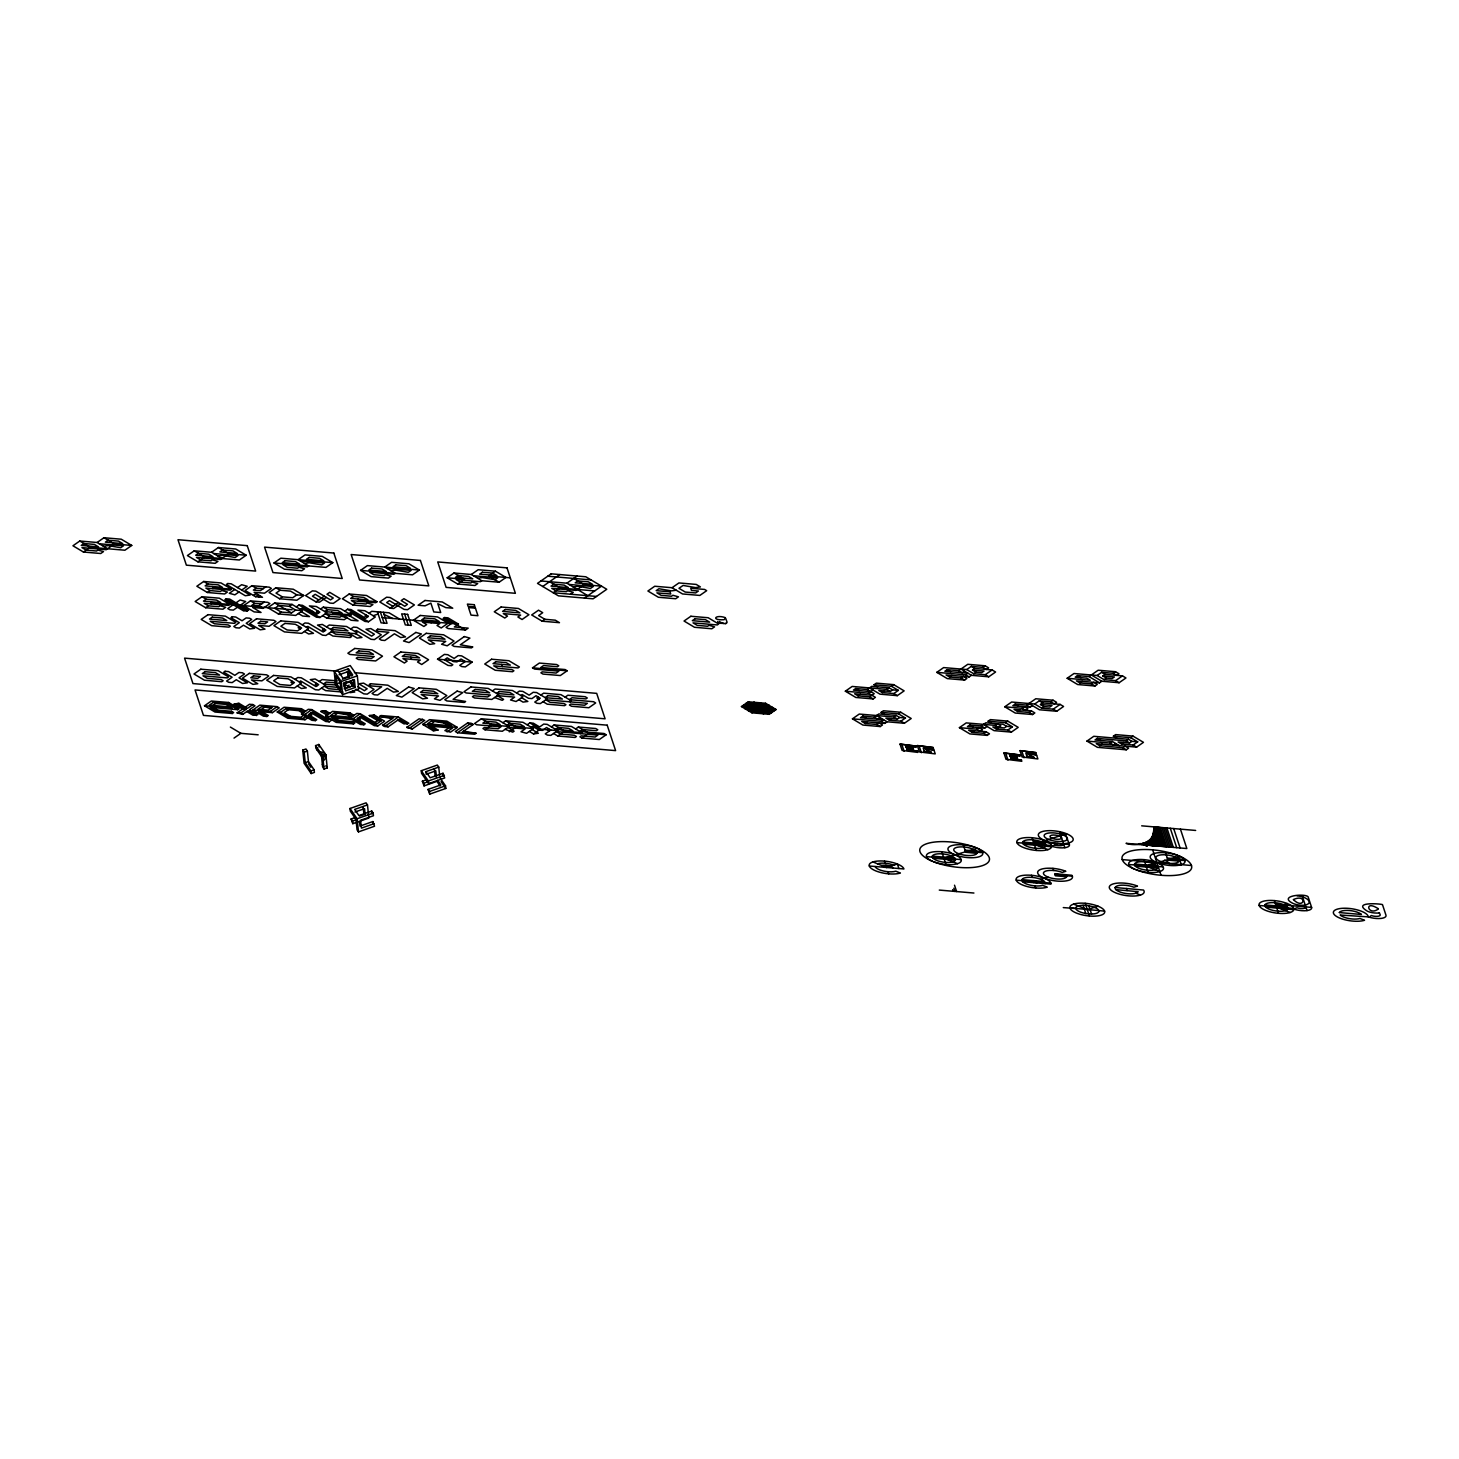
<?xml version="1.0" encoding="UTF-8"?>
<svg xmlns="http://www.w3.org/2000/svg" width="1459" height="1459" viewBox="0 0 1459 1459"><rect width="100%" height="100%" fill="white"/><g stroke="black" fill="none" stroke-linecap="round" stroke-linejoin="round"><path stroke-width="1.5" d="M1293.878 909.34L1293.768 908.428A17.599 6.073 8.3 0 0 1291.634 905.893L1291.197 905.565A17.599 6.073 8.3 0 0 1289.099 904.343L1287.203 903.504A17.599 6.073 8.3 0 0 1260.886 902.191A17.599 6.073 8.3 0 0 1271.756 912.258A17.599 6.073 8.3 0 0 1293.841 909.65L1265.61 907.06A11.745 4.049 8.3 0 1 1264.898 904.963L1264.989 904.781A11.745 4.049 8.3 0 1 1283.61 904.653L1284.887 905.218A11.745 4.049 8.3 0 1 1287.075 906.659L1287.294 906.878A11.745 4.049 8.3 0 1 1287.987 908.939L1287.896 909.121A11.745 4.049 8.3 0 1 1277.847 911.182A11.745 4.049 8.3 0 1 1265.81 907.243L1265.591 907.024M1180.44 829.15L1186.842 848.536L1126.056 843.338C1137.71 847.114 1156.586 842.955 1153.795 826.87L1159.832 846.22M1051.629 846.767L1051.556 845.563A17.599 6.073 8.3 0 0 1049.44 843.01L1049.003 842.7A17.599 6.073 8.3 0 0 1046.905 841.478L1045.009 840.639A17.599 6.073 8.3 0 0 1018.674 839.308A17.599 6.073 8.3 0 0 1029.562 849.393A17.599 6.073 8.3 0 0 1051.629 846.767L1023.416 844.177A11.745 4.049 8.3 0 1 1022.704 842.098L1022.795 841.898A11.745 4.049 8.3 0 1 1041.416 841.788L1042.674 842.354A11.745 4.049 8.3 0 1 1044.881 843.794L1045.1 844.013A11.745 4.049 8.3 0 1 1045.775 846.074L1045.702 846.256A11.745 4.049 8.3 0 1 1035.635 848.317A11.745 4.049 8.3 0 1 1023.598 844.36L1023.379 844.159M932.337 856.105L932.41 855.941A11.745 4.049 8.3 0 1 942.459 853.88A11.745 4.049 8.3 0 1 954.496 857.837L954.715 858.056A11.745 4.049 8.3 0 1 955.408 860.099L955.317 860.299A11.745 4.049 8.3 0 1 945.268 862.36A11.745 4.049 8.3 0 1 933.213 858.403L933.012 858.184A11.745 4.049 8.3 0 1 932.319 856.141L954.697 858.02M976.837 853.387L976.91 853.241A11.745 4.049 8.3 0 0 976.235 851.144L976.016 850.925A11.745 4.049 8.3 0 0 957.523 847.205A11.745 4.049 8.3 0 0 959.803 854.099A11.745 4.049 8.3 0 0 976.837 853.387L965.73 852.275L963.287 844.852M1022.723 881.747L1050.954 884.154A17.599 6.073 8.3 0 0 1028.65 875.126A17.599 6.073 8.3 0 0 1019.093 883.224A17.599 6.073 8.3 0 0 1047.27 887.181L1042.693 885.339A11.745 4.049 8.3 0 1 1022.905 881.929L1022.686 881.71A11.745 4.049 8.3 0 1 1022.011 879.649L1022.084 879.467A11.745 4.049 8.3 0 1 1032.151 877.388A11.745 4.049 8.3 0 1 1044.188 881.345L1044.407 881.564A11.745 4.049 8.3 0 1 1045.082 883.625M1066.584 876.75L1066.511 876.914A11.745 4.049 8.3 0 1 1051.209 878.099A11.745 4.049 8.3 0 1 1044.863 871.461A11.745 4.049 8.3 0 1 1062.243 872.427L1065.818 871.278A17.599 6.073 8.3 0 0 1038.699 870.512A17.599 6.073 8.3 0 0 1054.31 880.762A17.599 6.073 8.3 0 0 1071.891 875.272L1054.711 873.667L1055.404 875.801L1066.584 876.75A11.745 4.049 8.3 0 0 1065.927 874.671L1065.927 874.671M1115.187 887.51L1115.26 887.346A11.745 4.049 8.3 0 1 1133.898 887.218L1137.473 886.069A17.599 6.073 8.3 0 0 1110.354 885.303A17.599 6.073 8.3 0 0 1125.965 895.552A17.599 6.073 8.3 0 0 1143.546 890.045L1115.187 887.51A11.745 4.049 8.3 0 0 1115.861 889.589L1116.08 889.808A11.745 4.049 8.3 0 0 1128.117 893.765A11.745 4.049 8.3 0 0 1138.166 891.704L1115.898 889.625M1134.573 863.983L1134.646 863.837A11.745 4.049 8.3 0 1 1144.695 861.758L1144.713 861.777A11.745 4.049 8.3 0 1 1156.732 865.716L1156.951 865.935A11.745 4.049 8.3 0 1 1157.625 867.996L1135.266 866.117A11.745 4.049 8.3 0 1 1134.555 864.02L1156.914 865.898M1179.146 861.12L1179.073 861.284A11.745 4.049 8.3 0 1 1177.997 862.287L1177.723 862.415A11.745 4.049 8.3 0 1 1159.176 860.846L1158.793 860.646A11.745 4.049 8.3 0 1 1161.4 854.846A11.745 4.049 8.3 0 1 1178.252 858.822L1178.471 859.023A11.745 4.049 8.3 0 1 1179.146 861.084L1167.966 860.172L1165.522 852.749M719.469 621.552C721.275 622.975 726.308 625.09 727.056 622.154L725.615 618.16L724.083 619.71C710.752 620.622 715.019 614.111 725.178 617.595M325.886 754.759L322.95 758.516L315.855 748.23L315.582 745.604L318.792 744.473L325.886 754.759L327.254 767.89L324.044 769.021L322.621 766.96L321.254 753.829L325.886 754.759L322.676 755.89L315.582 745.604M323.223 761.142L326.159 757.385M79.789 541.015L72.95 545.775L83.437 552.031L100.744 553.508L103.48 551.611L97.917 550.061L96.549 551.01L86.172 550.116L81.978 547.617L106.215 549.696L114.422 543.97L131.748 545.447L124.909 550.225L90.276 547.253L79.789 541.015L97.115 542.493L107.583 548.748M83.437 552.031L90.276 547.253M97.115 542.493L103.954 537.733L121.261 539.21L131.748 545.447M194.248 550.791L187.409 555.569L197.895 561.824L215.202 563.302L217.938 561.387L212.394 559.837L211.026 560.803L200.631 559.909L196.436 557.411L220.674 559.49L228.881 553.763L246.206 555.241L239.367 560.001L204.734 557.046L194.248 550.791L211.573 552.286L222.042 558.523M197.895 561.824L204.734 557.046M211.573 552.286L218.412 547.508L235.72 548.985L246.206 555.241M203.695 581.466L196.856 586.244L207.342 592.482L224.65 593.977L227.385 592.062L221.823 590.512L220.455 591.46L210.078 590.585L205.883 588.086L230.121 590.147L231.489 589.199L221.02 582.943L203.695 581.466L207.889 583.965L218.285 584.858L222.461 587.357L205.154 585.88L207.889 583.965M207.342 592.482L210.078 590.585M212.813 588.67L214.181 587.722L231.489 589.199M201.999 596.713L195.159 601.491L205.646 607.728L222.953 609.205L225.689 607.309L220.127 605.759L218.759 606.707L208.382 605.832L204.187 603.333L228.425 605.394L229.792 604.445L219.324 598.19L201.999 596.713L206.193 599.211L216.589 600.105L220.765 602.603L203.458 601.126L206.193 599.211M205.646 607.728L208.382 605.832M211.117 603.917L212.485 602.968L233.258 604.737L227.786 608.549L229.884 609.807L233.349 610.099L237.452 607.236M234.79 589.472L229.318 593.302L234.863 594.834L238.966 591.989M237.525 587.576L241.629 584.712L247.173 586.263L241.702 590.074M274 562.973L280.839 558.195L332.798 562.645L325.959 567.405L274 562.973L284.487 569.211L301.794 570.706L304.53 568.791L298.967 567.241L297.6 568.208L287.222 567.314L283.028 564.815L307.265 566.876L308.633 565.928L298.165 559.691L305.004 554.912L322.311 556.39L332.798 562.645M226.236 598.792L224.868 599.74L243.744 610.993L248.559 610.336L229.701 599.084L226.236 598.792L247.191 611.285M251.933 585.679L245.094 590.457L255.58 596.695L262.492 597.296L254.121 592.299L264.517 593.193L271.356 588.415L269.258 587.175L251.933 585.679L256.127 588.178L263.058 588.779M256.127 588.178L253.392 590.093L260.322 590.676L265.793 586.865M235.993 602.841L240.097 599.977L245.659 601.527L240.188 605.339M253.483 595.454L256.219 593.539M255.58 596.695L258.316 594.798M250.492 600.871L243.653 605.631L254.121 611.886L261.052 612.47L252.662 607.473L263.058 608.367L269.897 603.588L267.799 602.348L250.492 600.871L254.687 603.369L261.599 603.953M259.045 597.005L260.413 596.038M275.933 587.74L269.094 592.5L279.581 598.755L296.888 600.233L303.727 595.473L293.259 589.217L275.933 587.74L280.128 590.238L290.523 591.132L296.815 594.871L303.727 595.473M254.687 603.369L251.951 605.266L258.863 605.868L263.058 608.367M280.128 590.238L276.025 593.102L282.317 596.84L292.712 597.734L296.815 594.871M258.863 605.868L264.334 602.038M279.581 598.755L282.317 596.84M274.73 602.932L267.891 607.71L278.377 613.947L295.685 615.424L302.524 610.664L292.055 604.409L274.73 602.932L291.49 612.926L295.593 610.063L302.524 610.664M278.377 613.947L281.113 612.051L291.49 612.926M281.113 612.051L274.821 608.294L278.924 605.43L289.32 606.324L292.055 604.409M296.232 606.908L298.967 605.011L302.432 605.303L317.114 614.057L319.849 612.142L309.363 605.904L316.293 606.488L326.761 612.744L319.922 617.504L316.475 617.212L301.794 608.458L300.426 609.406M360.592 570.378L367.431 565.6L419.371 570.05L412.532 574.81L360.592 570.378L371.06 576.615L388.386 578.111L391.121 576.196L385.559 574.645L384.191 575.594L373.796 574.718L369.601 572.22L393.857 574.281L395.225 573.332L384.738 567.077L391.577 562.317L408.903 563.794L419.371 570.05M318.755 599.959L312.463 596.22L315.199 594.305L329.88 603.059L333.345 603.351L340.184 598.591L329.698 592.336L326.962 594.232L333.254 597.989L330.518 599.904L315.837 591.15L312.39 590.859L305.551 595.619L316.019 601.874L324.226 596.147M326.324 597.406L319.485 602.166L316.019 601.874M317.843 610.956L316.439 611.941L318.427 613.127M320.579 609.041L323.278 607.181L340.585 608.658L351.072 614.914L349.704 615.862L325.448 613.783L329.643 616.282L340.038 617.175L341.406 616.227L346.968 617.759L344.233 619.674L326.907 618.197L322.621 615.625M299.533 626.768L298.165 627.717L300.262 628.975M302.268 624.853L305.004 622.957L308.469 623.248L323.15 632.002L325.886 630.087L317.497 625.09L322.33 624.434L332.798 630.671L325.959 635.449L322.494 635.157L307.831 626.403L306.463 627.352M349.212 593.995L342.373 598.774L352.859 605.011L370.167 606.506L372.902 604.591L367.34 603.041L365.972 604.008L355.595 603.114L351.4 600.616L375.638 602.695L377.006 601.728L366.537 595.491L349.212 593.995L353.406 596.494L363.802 597.388L367.978 599.886L350.671 598.409L353.406 596.494M327.473 609.68L324.737 611.576L342.044 613.072L337.85 610.555L327.473 609.68L323.278 607.181M326.907 618.197L329.643 616.282M332.378 614.385L333.746 613.418L351.072 614.914M232.291 713.506L214.984 712.028L204.497 705.773L211.336 701.013L228.662 702.49L239.13 708.746L237.762 709.694L210.06 707.323L216.351 711.08L230.194 712.266L232.291 713.506L233.659 712.557L231.562 711.299L217.719 710.132L213.525 707.615M237.762 709.694L227.294 703.439L213.433 702.271L209.33 705.116L230.103 706.904M352.859 605.011L355.595 603.114M358.33 601.199L359.698 600.251L377.006 601.728M344.78 611.157L347.516 609.242L350.981 609.552L365.644 618.288L368.379 616.391L357.911 610.136L364.841 610.737L375.31 616.975L368.47 621.753L365.005 621.443L350.342 612.707L348.975 613.655M212.795 705.427L215.531 703.512L225.926 704.405L232.2 708.144L204.497 705.773M323.789 628.829L322.421 629.796L324.518 631.036M326.524 626.932L329.26 625.017L346.567 626.495L357.054 632.75L355.686 633.698L331.43 631.638L335.625 634.136L349.485 635.322L351.583 636.562L350.215 637.528L332.889 636.033L328.694 633.534M216.351 711.08L217.719 710.132M227.294 703.439L228.662 702.49M242.595 709.038L237.124 712.849L240.589 713.141L246.06 709.329L242.595 709.038L234.206 704.04L239.039 703.384L247.428 708.381L252.899 704.569L254.997 705.809L249.525 709.639L257.896 714.636L253.064 715.293L246.79 711.536M234.206 704.04L239.039 703.384M366.282 615.133L364.914 616.081L368.379 616.391M369.018 613.236L371.753 611.321L389.079 612.798L399.547 619.054M230.194 712.266L231.562 711.299M350.762 628.993L353.497 627.096L356.963 627.388L371.626 636.142L374.361 634.227L365.99 629.23L370.823 628.574L381.291 634.829L374.452 639.589L370.987 639.297L356.324 630.543L354.956 631.51M373.212 615.734L378.155 614.002M245.331 707.123L249.434 704.278L252.899 704.569M392.982 606.306L386.69 602.567L389.425 600.652L404.088 609.406L407.553 609.698L414.392 604.92L403.924 598.682L401.189 600.579L407.462 604.336L404.727 606.251L390.064 597.497L386.599 597.205L379.759 601.965L390.246 608.221L398.453 602.494M400.55 603.752L393.711 608.512L390.246 608.221M237.124 712.849L242.686 714.399L248.158 710.588L256.529 715.585M292.329 681.317L290.961 682.265L293.058 683.523M295.065 679.402L297.8 677.505L301.265 677.797L315.946 686.551L318.682 684.636L310.293 679.639L315.126 678.982L325.612 685.238L318.773 689.998L315.308 689.706L300.627 680.952L299.259 681.9M266.924 716.478L263.459 716.168L252.991 709.931L259.83 705.153L277.137 706.648L279.234 707.889L272.395 712.649L258.535 711.481L266.924 716.478L268.292 715.512L262 711.773M261.927 706.411L257.824 709.275L268.201 710.15L272.304 707.305L261.927 706.411L270.936 708.253M481.798 580.737L480.43 581.685L456.193 579.624L460.387 582.123L470.783 582.998L472.151 582.05L477.695 583.6L474.959 585.497L457.652 584.019L447.165 577.782L454.004 573.004L471.33 574.481L481.798 580.737L499.124 582.214L505.963 577.454L495.476 571.198L478.169 569.721L471.33 574.481M261.27 709.566L264.024 707.651M252.991 709.931L270.298 711.408L277.137 706.648M234.024 738.09L240.863 733.33L258.17 734.807M457.652 584.019L464.491 579.259L454.004 573.004M316.585 683.396L315.217 684.344L317.314 685.584M319.32 681.481L322.056 679.566L337.211 680.879M307.758 717.828L305.022 719.725L287.715 718.247L277.228 711.992L284.067 707.232L301.393 708.709L305.569 711.208M277.228 711.992L280.693 712.302L286.165 708.49L300.025 709.658L304.202 712.174M302.834 713.123L298.657 710.624L288.262 709.731L284.158 712.594L290.45 716.333L300.828 717.226L303.563 715.329M499.124 582.214L488.637 575.977L495.476 571.198M280.693 712.302L289.083 717.299L290.45 716.333M300.025 709.658L301.393 708.709M344.926 682.593L346.294 681.645M331.995 719.889L329.26 721.804L312.5 711.81L308.396 714.673L316.785 719.67L315.418 720.618L311.952 720.327L301.466 714.071L308.305 709.311L311.77 709.603L328.53 719.597L329.953 718.667M301.466 714.071L304.931 714.363L311.77 709.603M444.484 617.54L443.117 618.488L451.506 623.485L446.035 627.315L448.132 628.555L465.439 630.033L468.175 628.136L454.333 626.951L458.436 624.087L447.949 617.832L444.484 617.54L465.439 630.033M347.753 686.058L349.12 685.092M289.083 717.299L302.925 718.485L305.661 716.57M310.493 715.913L311.861 714.965L309.764 713.706M327.09 715.184L320.798 711.445L325.631 710.788L329.825 713.287M320.798 711.445L325.631 710.788M334.731 717.992L338.926 720.491L352.786 721.676L354.884 722.916L353.516 723.883L336.19 722.387L325.722 716.15L332.561 711.372L349.868 712.849L354.063 715.366M326.451 718.357L327.819 717.39M334.658 712.63L330.719 715.512L351.327 717.263L347.133 714.764L334.658 712.63L348.5 713.816L352.695 716.314M334.02 715.785L336.755 713.87M352.057 719.469L331.43 717.7L337.558 721.439L338.926 720.491M348.5 713.816L349.868 712.849M437.536 659.176L444.375 654.398L447.84 654.708L454.114 658.447L458.217 655.583L461.682 655.893L472.169 662.131L465.33 666.909L461.865 666.599L459.767 665.359L465.239 661.547L461.044 659.049L456.941 661.912L453.475 661.602L447.202 657.863L444.466 659.76L452.837 664.757L451.469 665.723L448.004 665.413L437.536 659.176L472.169 662.131M325.722 716.15L353.425 718.521L360.264 713.743L377.024 723.737L381.127 720.892L372.756 715.877L369.291 715.585L374.124 714.928L384.592 721.184L377.753 725.944L374.288 725.652L359.625 716.898M542.73 586.482L559.818 574.554M337.558 721.439L351.418 722.624L352.786 721.676M358.987 720.053L360.355 719.105L358.257 717.864M372.756 715.877L374.124 714.928M360.264 713.743L356.798 713.451L349.959 718.211L360.446 724.466L363.893 724.758L365.261 723.81L356.89 718.813L360.993 715.95L377.753 725.944M594.67 590.931L560.037 587.959L553.198 592.737L596.494 596.439M540.906 580.974L566.876 583.199L577.144 576.05M392.161 718.612L379.668 716.478L381.036 715.53L398.362 717.007L408.83 723.245L404.015 723.901L397.723 720.162M374.927 722.497L377.662 720.582L381.127 720.892M407.462 724.211L399.091 719.214L388.149 726.837L384.684 726.546L382.586 725.287L393.529 717.664L379.668 716.478M570.524 594.214L573.259 592.299L567.697 590.749L566.329 591.716L555.934 590.822L551.757 588.324L575.995 590.403L584.202 584.676L601.509 586.153L584.421 598.081M382.586 725.287L386.051 725.579L398.362 717.007M542.164 621.206L544.9 619.291L555.295 620.184L559.472 622.683L542.164 621.206L531.678 614.95L538.517 610.19L542.712 612.689L538.608 615.552L544.9 619.291M406.824 727.366L419.134 718.776L424.697 720.327L412.386 728.916L406.824 727.366L412.386 728.916M410.289 727.658L422.599 719.068M431.718 726.272L437.992 730.029L433.177 730.685L422.691 724.43L429.53 719.67L446.855 721.147L457.324 727.403L450.484 732.163L444.922 730.612L449.025 727.767M431.627 720.91L427.523 723.773L451.761 725.852L445.487 722.096L431.627 720.91L444.12 723.062L448.296 725.561M430.989 724.083L433.724 722.169M433.177 730.685L437.992 730.029M444.12 723.062L445.487 722.096M492.394 690.928L495.13 689.013L512.456 690.508L522.924 696.745L516.085 701.524L510.541 699.973L514.644 697.11L497.318 695.633L503.61 699.372L502.243 700.338L494.583 697.53M532.517 667.839L539.356 663.061L556.663 664.538L558.761 665.796L557.393 666.745L543.55 665.559L540.815 667.474L565.052 669.535L567.15 670.793L560.311 675.553L542.985 674.076L540.888 672.836L542.256 671.869L556.116 673.055L558.852 671.158L534.614 669.079L532.517 667.839L567.15 670.793M447.019 731.871L452.491 728.059L428.253 725.98L434.545 729.737M476.09 733.293L462.248 732.108L473.19 724.466L471.093 723.226L467.628 722.934L455.317 731.506L457.415 732.765L474.722 734.242L476.09 733.293L463.615 731.141M457.415 732.765L469.725 724.175L473.19 724.466M516.65 693.007L519.386 691.092L522.851 691.384L529.125 695.141L533.228 692.277L536.693 692.569L547.18 698.825L540.341 703.585L536.876 703.293L534.778 702.053L540.249 698.223L536.055 695.724L531.951 698.587L528.486 698.296L522.194 694.539L520.827 695.505M481.397 718.758L474.558 723.518L476.655 724.776L500.893 726.837L498.157 728.752L484.297 727.567L482.929 728.515L485.026 729.774L502.352 731.251L509.191 726.473L498.704 720.235L481.397 718.758L491.865 724.995L509.191 726.473M672.052 587.722L678.891 582.943L696.217 584.421L700.393 586.919L695.578 587.594L683.086 585.442L678.982 588.305L685.274 592.062L695.651 592.938L698.387 591.041L691.457 590.439L690.745 588.251L704.588 589.436L706.685 590.676L699.846 595.436L682.538 593.959L672.052 587.722L654.744 586.244L647.905 591.004L658.374 597.26L675.699 598.737L678.435 596.822L672.873 595.272L671.505 596.239L661.109 595.345L656.915 592.846L670.775 594.032L670.046 591.825L656.185 590.64L658.921 588.743L671.414 590.877L676.246 590.22M485.026 729.774L491.865 724.995M538.152 696.983L536.784 697.931L538.882 699.189M540.888 695.068L543.623 693.171L560.931 694.648L571.417 700.885L570.05 701.852M502.899 722.734L505.635 720.819L522.96 722.296L533.429 728.552L526.59 733.312L521.027 731.78L525.131 728.916L507.823 727.439L514.115 731.178L512.747 732.126L505.088 729.336M509.282 731.834L516.121 727.074L533.429 728.552M565.125 697.147L567.861 695.232L585.187 696.727L587.284 697.967L585.916 698.916L572.056 697.73L569.32 699.645L593.558 701.724L595.655 702.964L588.816 707.743L571.509 706.247L569.411 705.007L570.779 704.059L584.64 705.244L587.375 703.329L545.812 699.773L549.988 702.271L563.849 703.457L565.946 704.715L564.578 705.664L547.253 704.186L543.076 701.688M527.155 724.795L529.891 722.898L533.337 723.19L539.629 726.947L543.733 724.083L547.198 724.375L557.685 730.631L550.845 735.391L547.38 735.099L545.283 733.841L550.754 730.029L546.56 727.53L542.456 730.394L538.991 730.102L532.699 726.345L531.331 727.293M529.325 731.415L533.52 733.913L540.359 729.135L557.685 730.631M548.657 728.789L547.289 729.737L549.386 730.977M551.393 726.874L554.128 724.959L571.436 726.454L581.922 732.692L580.554 733.658M553.581 733.494L557.757 735.993L564.597 731.214L581.922 732.692M575.63 728.953L578.366 727.038L595.691 728.515L597.789 729.774L596.421 730.722L582.56 729.536L579.825 731.451L604.062 733.512L606.16 734.771L599.321 739.531L582.013 738.053L579.916 736.813L581.284 735.847L595.126 737.032L597.862 735.135L556.317 731.579L560.493 734.078L574.354 735.263L576.451 736.503L575.083 737.47L557.757 735.993M582.013 738.053L588.852 733.293L606.16 734.771M741.446 706.575L748.285 701.797L765.592 703.274L776.079 709.53L769.24 714.308L751.914 712.813L741.446 706.575L776.079 709.53M751.914 712.813L765.592 703.274M845.345 691.201L868.433 693.171L875.418 697.347L873.139 698.934L855.831 697.457L845.345 691.201L852.184 686.441L886.817 689.396L890.318 691.475L892.598 689.888L898.361 690.381L893.802 693.554L882.257 692.569L878.774 690.49L890.318 691.475M871.935 695.268L854.609 693.773L858.111 695.87L869.655 696.855L874.215 693.663L867.23 689.505L855.685 688.52L853.406 690.107L870.713 691.584M858.111 695.87L860.391 694.265M867.23 689.505L871.789 686.332L889.096 687.809L892.598 689.888M877.552 686.824L874.069 684.745L876.348 683.14L893.656 684.636L904.142 690.873L897.303 695.651L879.978 694.156L869.509 687.918M868.433 693.171L872.993 689.998M882.257 692.569L884.537 690.982M886.817 689.396L889.096 687.809M874.069 684.745L891.376 686.222L893.656 684.636M884.646 714.436L881.145 712.357L883.424 710.77L900.75 712.247L911.218 718.503L904.379 723.263L887.072 721.786L884.792 723.372L861.704 721.403L865.187 723.482L876.731 724.466L879.011 722.88L882.513 724.959L880.233 726.546L862.907 725.068L852.439 718.831L859.278 714.053L893.911 717.007L897.394 719.105L899.674 717.518L905.455 718.01L900.896 721.184L889.352 720.199L885.85 718.12L897.394 719.105M880.087 717.609L877.807 719.214L874.306 717.117L862.761 716.132L860.482 717.719L883.57 719.706L881.291 721.293L852.439 718.831M988.746 676.794L971.439 675.316L969.159 676.903L946.07 674.933L949.554 677.012L961.098 677.997L963.378 676.411L966.879 678.49L964.6 680.076L947.274 678.599L936.806 672.344L943.645 667.584L966.733 669.553L973.718 673.73L985.263 674.715L988.746 676.794L995.585 672.015L992.102 669.936L974.776 668.459L971.293 666.38L966.733 669.553M865.187 723.482L867.467 721.895M874.306 717.117L878.865 713.943L896.191 715.421L899.674 717.518M964.454 671.14L962.174 672.727L958.672 670.648L947.128 669.663L944.848 671.249L967.937 673.219L965.657 674.824L936.806 672.344M949.554 677.012L951.833 675.426M958.672 670.648L967.791 664.301L985.117 665.778L988.6 667.857L986.32 669.444L982.837 667.365L971.293 666.38M889.352 720.199L891.631 718.612M893.911 717.007L896.191 715.421M881.145 712.357L898.47 713.834L900.75 712.247M972.496 670.046L984.041 671.031L981.761 672.617L975.998 672.125L972.496 670.046L974.776 668.459M973.718 673.73L975.998 672.125M982.837 667.365L985.117 665.778M985.263 674.715L992.102 669.936M987.196 735.391L983.713 733.312L972.168 732.327L968.667 730.248L985.992 731.725L989.476 733.804L987.196 735.391L969.888 733.913L959.402 727.658L966.241 722.898L995.111 725.36L998.594 727.439M984.77 728.059L981.287 725.962L969.743 724.977L967.463 726.564L984.77 728.059L987.05 726.454M1032.571 714.527L1029.087 712.448L1017.543 711.463L1014.041 709.384L1031.367 710.861L1034.85 712.94L1032.571 714.527L1015.263 713.05L1004.777 706.794L1011.616 702.034L1034.705 704.004L1041.69 708.18L1053.234 709.165L1056.735 711.244L1063.575 706.466L1060.073 704.387L1042.766 702.91L1039.264 700.831L1034.705 704.004M972.168 732.327L974.448 730.74M976.728 729.153L979.007 727.549L982.491 729.646L980.211 731.233L976.728 729.153L959.402 727.658M981.287 725.962L985.846 722.789L1003.154 724.266L1006.655 726.345L1012.418 726.837L1007.859 730.029L996.315 729.044L992.831 726.947L1004.376 727.95L1006.655 726.345M991.609 723.281L988.126 721.202L990.406 719.615L1007.713 721.093L1018.2 727.348L1011.361 732.108L994.035 730.631L983.567 724.375M1030.145 707.177L1026.662 705.098L1015.117 704.113L1012.838 705.7L1030.145 707.177L1032.425 705.591M983.713 733.312L985.992 731.725M995.111 725.36L997.391 723.773L1000.874 725.852L996.315 729.044M1017.543 711.463L1019.823 709.876M1022.102 708.29L1024.382 706.685L1027.866 708.782L1025.586 710.369L1022.102 708.29L1004.777 706.794M1026.662 705.098L1035.781 698.752L1053.088 700.229L1056.59 702.308L1054.31 703.895L1050.808 701.815L1039.264 700.831M1119.108 682.721L1101.8 681.244L1099.521 682.83L1076.432 680.861L1079.915 682.94L1091.46 683.924L1093.739 682.338L1097.241 684.417L1094.961 686.004L1077.636 684.526L1067.167 678.271L1074.006 673.511L1097.095 675.481L1104.08 679.657L1115.624 680.642L1119.108 682.721L1125.947 677.961L1122.463 675.864L1105.138 674.386L1101.654 672.307L1097.095 675.481M988.126 721.202L1005.433 722.679L1007.713 721.093M1099.521 682.83L1089.034 676.575L1077.49 675.59L1075.21 677.177L1086.754 678.161L1090.256 680.259L1067.167 678.271M1029.087 712.448L1031.367 710.861M1040.486 704.496L1052.03 705.481L1049.751 707.068L1043.969 706.575L1040.486 704.496L1042.766 702.91M1041.69 708.18L1043.969 706.575M1050.808 701.815L1053.088 700.229M1079.915 682.94L1082.195 681.353M1089.034 676.575L1098.153 670.228L1115.478 671.705L1118.962 673.784L1116.682 675.371L1113.199 673.292L1101.654 672.307M1053.234 709.165L1060.073 704.387M1102.858 675.973L1114.402 676.958L1112.123 678.563L1106.36 678.052L1102.858 675.973L1105.138 674.386M1104.08 679.657L1106.36 678.052M1113.199 673.292L1115.478 671.705M1115.624 680.642L1122.463 675.864M1116.883 738.29L1113.381 736.193L1115.661 734.606L1132.986 736.102L1143.455 742.339L1136.616 747.117L1096.22 743.652L1099.703 745.731L1122.792 747.719L1125.071 746.114L1128.573 748.212L1126.293 749.798L1097.423 747.336L1086.955 741.081L1093.794 736.303L1128.427 739.275L1131.91 741.354L1137.692 741.847L1133.132 745.02L1121.588 744.035L1118.086 741.956L1129.631 742.941L1131.91 741.354M1129.631 742.941L1126.147 740.862L1097.277 738.4L1094.998 739.987L1112.323 741.464L1119.308 745.622M1099.703 745.731L1101.983 744.145M1086.955 741.081L1110.044 743.05L1112.323 741.464M1115.807 743.543L1113.527 745.13L1110.044 743.05M1121.588 744.035L1123.868 742.449M1126.147 740.862L1128.427 739.275M1113.381 736.193L1130.707 737.689L1132.986 736.102M1147.485 841.77L1148.853 845.29L1147.832 841.588M1057.866 843.539L1051.684 846.22A11.745 4.049 8.3 0 0 1064.578 847.734L1065.034 847.679A11.745 4.049 8.3 0 0 1069.392 844.506L1065.125 833.198A17.599 6.073 8.3 0 0 1059.617 831.685L1058.778 831.521A17.599 6.073 8.3 0 0 1039.829 832.633A17.599 6.073 8.3 0 0 1045.009 840.639L1047.124 841.405A17.599 6.073 8.3 0 0 1051.903 842.664L1052.741 842.828A17.599 6.073 8.3 0 0 1056.152 843.357L1059.544 843.649A17.599 6.073 8.3 0 0 1062.79 843.703L1063.575 843.667A17.599 6.073 8.3 0 0 1067.769 843.174L1068.955 842.883A17.599 6.073 8.3 0 0 1072.584 837.703L1072.329 837.393A17.599 6.073 8.3 0 0 1066.529 833.727L1065.836 833.454M1146.592 842.19L1147.795 845.199M334.166 671.213L350.215 665.559L357.327 675.845L358.677 688.976L342.628 694.63L335.515 684.344L334.166 671.213L341.26 681.499L342.628 694.63M348.427 668.751L338.798 672.143L343.066 678.307L352.695 674.915L348.427 668.751L349.303 677.286M339.072 674.769L348.701 671.377L351.893 675.991M342.318 679.237L348.081 677.195L347.479 671.286M341.26 681.499L357.327 675.845M336.664 683.779L340.932 689.943L340.111 682.064L335.862 675.9L336.664 683.779L339.874 682.648M343.996 683.906L349.777 681.882L352.896 683.815M344.142 688.812L353.771 685.42L353.169 679.511M355.194 687.481L345.564 690.873L344.743 682.994L354.373 679.602L355.194 687.481L350.579 680.788M302.743 750.127L305.952 748.996L307.375 751.057L308.451 761.562L314.141 769.787L314.396 772.413L311.186 773.544L304.092 763.258L302.743 750.127L304.165 752.187L305.241 762.692L310.931 770.917L311.186 773.544M304.165 752.187L307.375 751.057M305.241 762.692L308.451 761.562M310.931 770.917L314.141 769.787M438.758 767.106L425.919 771.629L430.168 777.793L443.025 773.27L444.703 777.957L428.654 783.611L421.56 773.343L421.286 770.717L437.335 765.063L438.758 767.106L439.615 775.513M440.089 786L436.898 781.367L424.058 785.89L422.362 781.222L426.648 779.708M359.589 822.147L359.99 826.086L372.829 821.563L374.525 826.232L358.476 831.885L357.054 829.843L355.978 819.338L350.288 811.113L350.014 808.487L366.063 802.833L367.486 804.894L368.835 818.025L352.786 823.678L351.09 818.991L355.376 817.478M421.286 770.717L428.381 780.984L444.43 775.331M422.362 781.222L423.785 783.264L428.071 781.769M367.486 804.894L354.646 809.417L358.914 815.581L371.753 811.058L373.176 813.101L373.449 815.727L360.592 820.25L361.413 828.128L374.252 823.606M354.92 812.043L364.549 808.651L365.151 814.56M439.834 777.611L445.524 785.836L445.797 788.462L429.73 794.115L428.052 789.428L440.892 784.906L437.7 780.291M359.662 815.982L363.948 814.469L363.127 806.59M428.052 789.428L429.475 791.489L445.524 785.836M350.014 808.487L357.127 818.754L373.176 813.101M351.09 818.991L352.513 821.052L356.798 819.539M1145.68 842.536L1146.738 845.108M872.901 861.941L886.634 867.485L897.394 864.038L898.89 868.524M976.144 847.77L974.776 847.241A35.217 12.164 8.3 0 0 927.158 843.576A35.217 12.164 8.3 0 0 931.772 861.011L934.471 862.105A35.217 12.164 8.3 0 0 982.089 865.752A35.217 12.164 8.3 0 0 977.457 848.317L943.864 858.129L957.596 863.673M1066.529 833.727L1034.249 844.086L1047.963 849.63M1036.072 880.817L1033.537 881.637L1036.784 882.95M1040.723 879.339L1047.89 877.041M1057.593 873.923L1055.058 874.743L1072.383 876.221M1098.062 906.203L1087.302 909.65L1073.569 904.106M1287.203 903.504L1276.443 906.951L1290.175 912.495M726.6 623.066L725.561 623.704M1304.948 905.054L1305.349 904.981A10.851 3.739 8.3 0 0 1306.462 904.689L1306.808 904.58A13.532 4.669 8.3 0 0 1309.051 902.72L1309.124 902.556A15.648 5.398 8.3 0 0 1308.395 900.258L1308.176 900.021A12.876 4.45 8.3 0 0 1302.759 896.957M1379.302 912.842L1380.196 914.702A5.854 2.024 8.3 0 1 1377.533 916.325A5.854 2.024 8.3 0 1 1371.332 915.541L1369.217 917.2A11.745 4.049 8.3 0 0 1381.144 918.404L1381.6 918.349A11.745 4.049 8.3 0 0 1385.959 915.176L1382.475 904.598C1379.539 903.613 1351.472 901.698 1367.648 911.364A9.356 3.228 8.3 0 0 1379.43 912.915M103.388 546.25L108.221 545.593L120.714 547.727L123.45 545.812L99.194 543.751M217.865 556.025L222.698 555.368L235.173 557.502L237.908 555.605L213.671 553.526M304.439 563.429L309.272 562.773L321.764 564.907L324.5 563.01L300.244 560.931M391.03 570.834L395.863 570.177L408.338 572.311L411.073 570.414L386.836 568.335M477.622 578.238L482.437 577.582L494.929 579.715L497.665 577.819L473.427 575.74M573.168 586.937L578.001 586.281L590.494 588.433L593.229 586.518L568.974 584.439M1083.125 905.291L1082.614 905.309A11.745 4.049 8.3 0 0 1075.757 908.665A11.745 4.049 8.3 0 0 1085.277 913.425L1085.843 913.516A11.745 4.049 8.3 0 0 1091.46 914.009L1091.989 913.991A11.745 4.049 8.3 0 0 1098.846 910.635A11.745 4.049 8.3 0 0 1089.308 905.875L1088.742 905.784A11.745 4.049 8.3 0 0 1083.125 905.291L1085.77 913.516M1305.823 906.896A5.854 2.024 8.3 0 1 1303.179 908.538A5.854 2.024 8.3 0 1 1296.978 907.753L1293.878 909.085A11.745 4.049 8.3 0 0 1306.79 910.617L1307.228 910.544A11.745 4.049 8.3 0 0 1311.605 907.389L1308.103 896.793C1305.057 893.145 1277.099 895.79 1293.294 903.559A9.356 3.228 8.3 0 0 1305.057 905.127M1063.283 907.589L1074.608 908.446M547.745 576.214L591.041 579.898M488.637 575.977L510.285 577.819M447.165 577.782L464.491 579.259M384.155 614.513L392.635 618.452M236.723 605.029L292.128 609.771M309.454 611.248L312.919 611.558M382.24 617.576L458.436 624.087M1056.735 711.244L1039.41 709.767L1028.942 703.512M338.543 671.304L184.564 658.137L192.953 683.578L605.102 718.813L596.695 693.372L354.391 672.654M336.628 682.958L326.251 682.082L323.515 683.979L337.357 685.165M339.382 687.481L324.245 686.186L328.421 688.684L338.816 689.578M345.017 687.955L349.85 687.298L343.558 683.56M343.011 692.077L325.685 690.599L321.509 688.101M349.941 692.66L354.774 692.004L352.677 690.764M1019.987 750.637L1035.781 752.607L1036.2 753.865L1025.805 752.99L1027.063 756.802L1033.993 757.385L1027.756 753.774L1034.668 754.358L1036.62 755.142L1037.878 758.954L1022.084 756.984L1019.987 750.637L1035.781 752.607M1027.756 753.774L1036.62 755.142M900.021 744.09L915.814 746.06L916.234 747.318L905.857 746.443L906.276 747.701L913.188 748.303L913.608 749.579L906.696 748.978L907.115 750.254L917.492 751.148L917.912 752.406L902.118 750.437L900.021 744.09L915.814 746.06M917.346 745.567L933.14 747.537L933.559 748.795L923.164 747.92L924.422 751.732L931.353 752.315L925.115 748.704L933.979 750.072L935.237 753.884L919.444 751.932L917.346 745.567L933.14 747.537M1003.92 752.972L1019.713 754.941L1020.133 756.2L1009.756 755.324L1010.175 756.583L1017.105 757.185L1017.525 758.461L1010.595 757.859L1011.014 759.136L1021.409 760.03L1021.829 761.288L1006.017 759.318L1003.92 752.972L1019.713 754.941M1026.862 756.163L1033.993 757.385M906.057 747.063L913.188 748.303M1009.956 755.963L1017.105 757.185M925.115 748.704L933.979 750.072M906.896 749.616L917.492 751.148M924.222 751.093L931.353 752.315M1010.795 758.498L1021.409 760.03M555.587 729.372L572.895 730.85L568.7 728.351L558.323 727.476L555.751 729.482M422.691 724.43L457.324 727.403M533.52 733.913L538.353 733.257L532.061 729.5M329.26 721.804L325.795 721.512L311.132 712.758M1141.686 825.83L1195.65 830.445M1060.128 833.436L1065.909 833.928M1033.373 841.424L1069.392 844.506M1022.723 842.062L1045.063 843.977M1016.923 842.609L1051.556 845.563M1167.273 858.038L1184.325 859.497M1167.619 859.096L1184.927 860.591M1122.226 859.588L1191.492 865.515M965.037 850.159L981.962 851.436A17.599 6.073 8.3 0 0 976.801 848.044M1128.774 864.53L1163.115 866.865A17.599 6.073 8.3 0 0 1145.698 859.825L1144.002 859.643A17.599 6.073 8.3 0 0 1129.412 862.068A17.599 6.073 8.3 0 0 1134.683 869.181M965.384 851.217L982.691 852.694M926.538 856.634L961.171 859.606M933.031 858.22L955.39 860.135M869.327 866.008L903.96 868.962A17.599 6.073 8.3 0 0 880.124 860.956A17.599 6.073 8.3 0 0 872.683 869.382A17.599 6.073 8.3 0 0 900.367 873.029L895.79 871.187A11.745 4.049 8.3 0 1 883.516 871.023A11.745 4.049 8.3 0 1 875.09 866.5M1022.011 879.613L1044.37 881.528M1016.23 880.16L1050.863 883.114M1275.567 904.306L1311.605 907.389M1264.917 904.927L1287.276 906.841M1259.117 905.474L1293.768 908.428M939.286 890.081L973.919 893.036M1069.976 908.173A17.599 6.073 8.3 0 0 1097.551 915.924A17.599 6.073 8.3 0 0 1094.651 905.036A17.599 6.073 8.3 0 0 1069.903 907.863L1104.609 911.127M319.849 751.768L324.463 752.698M1302.705 896.975L1302.23 896.829A9.119 3.155 8.3 0 0 1297.142 895.844M1159.832 871.552L1146.099 866.008L1179.693 856.214A35.217 12.164 8.3 0 1 1184.307 873.649A35.217 12.164 8.3 0 1 1136.707 869.983L1134.008 868.907A35.217 12.164 8.3 0 1 1129.394 851.472A35.217 12.164 8.3 0 1 1176.994 855.12L1178.38 855.649L1181.352 864.658M1135.868 893.218L1140.446 895.06M324.281 711.718L328.512 714.199M1091.314 674.988L1101.8 681.244M1077.49 675.59L1080.991 677.669M1091.46 683.924L1094.961 686.004M1130.707 737.689L1137.692 741.847M1133.132 745.02L1136.616 747.117M1122.792 747.719L1126.293 749.798M1097.277 738.4L1100.779 740.479M960.952 669.061L971.439 675.316M1015.117 704.113L1018.601 706.192M965.657 674.824L969.159 676.903M947.128 669.663L950.63 671.742M961.098 677.997L964.6 680.076M1005.433 722.679L1012.418 726.837M1007.859 730.029L1011.361 732.108M969.743 724.977L973.226 727.056M891.376 686.222L898.361 690.381M893.802 693.554L897.303 695.651M898.47 713.834L905.455 718.01M855.685 688.52L859.169 690.599M869.655 696.855L873.139 698.934M900.896 721.184L904.379 723.263M876.585 715.53L887.072 721.786M881.291 721.293L884.792 723.372M862.761 716.132L866.263 718.229M876.731 724.466L880.233 726.546M573.715 578.421L584.202 584.676M566.876 583.199L587.831 595.691M549.569 581.722L560.037 587.959M748.285 701.797L769.24 714.308M578.366 727.038L588.852 733.293M357.601 599.011L359.698 600.251M521.556 697.694L527.848 701.451L523.015 702.107L518.82 699.609M554.128 724.959L564.597 731.214M347.516 609.242L368.47 621.753M529.891 722.898L540.359 729.135M349.704 615.862L358.075 620.859L351.163 620.257L342.774 615.26M331.649 612.178L333.746 613.418M218.412 547.508L228.881 553.763M505.635 720.819L516.121 727.074M355.686 633.698L361.96 637.455L357.145 638.112L348.756 633.115M298.967 605.011L319.922 617.504M301.156 611.613L309.545 616.61L302.615 616.026L298.42 613.528M289.32 606.324L295.593 610.063M467.628 722.934L469.725 724.175M307.192 629.558L313.484 633.315L308.651 633.972L304.457 631.473M212.084 586.463L214.181 587.722M357.729 686.697L364.422 690.691L367.157 688.776L358.786 683.779L363.619 683.122L374.088 689.377L367.249 694.137L363.783 693.846L356.105 689.268M103.954 537.733L114.422 543.97M210.388 601.71L212.485 602.968M369.291 715.585L377.662 720.582M386.051 725.579L388.149 726.837M299.989 684.107L306.281 687.864L301.448 688.52L297.253 686.022M353.425 718.521L363.893 724.758M351.418 722.624L353.516 723.883M304.931 714.363L315.418 720.618M286.165 708.49L288.262 709.731M302.925 718.485L305.022 719.725M270.298 711.408L272.395 712.649M237.671 704.332L246.06 709.329M240.589 713.141L242.686 714.399M213.433 702.271L215.531 703.512M230.376 727.074L240.863 733.33M723.919 623.431L718.685 623.23L717.7 621.479M1135.23 866.081L1135.449 866.299A11.745 4.049 8.3 0 0 1147.504 870.239A11.745 4.049 8.3 0 0 1157.552 868.178M1063.429 843.667L1063.465 843.721A5.854 2.024 8.3 0 1 1061.313 845.618A5.854 2.024 8.3 0 1 1054.766 844.87M441.056 781.623L445.797 788.462M349.777 681.882L352.969 686.496M325.831 765.829L327.254 767.89M322.348 764.334L323.77 766.394M308.487 763.841L310.858 767.27M1378.19 908.647C1363.308 899.054 1368.086 916.744 1378.299 908.993M1169.097 863.6L1168.896 863.163A12.456 4.304 8.3 0 0 1164.464 860.117M1302.34 896.3L1307.045 910.58M1274.345 900.586L1278.54 913.316M1173.693 828.566L1180.094 847.953M1170.3 828.293L1176.702 847.661M1166.926 828.001L1173.328 847.387M1165.249 827.855L1171.65 847.241M1163.553 827.709L1169.954 847.095M1161.875 827.563L1168.276 846.949M1160.179 827.417L1166.58 846.804M1159.34 827.344L1165.741 846.731M1158.482 827.271L1164.884 846.658M1157.644 827.198L1164.045 846.585M1156.805 827.125L1163.206 846.512M1155.966 827.052L1162.367 846.439M1155.109 826.979L1161.51 846.366M1154.27 826.906L1160.671 846.293M1153.722 828.967L1159.413 846.184M1153.631 829.97L1158.975 846.147M1153.54 830.919L1158.555 846.111M1153.431 831.812L1158.136 846.074M1153.285 832.633L1157.716 846.038M1153.139 833.417L1157.297 846.001M1152.957 834.147L1156.878 845.965M1152.774 834.822L1156.458 845.928M1152.574 835.46L1156.02 845.892M1152.373 836.062L1155.601 845.873M1152.136 836.609L1155.181 845.837M1151.899 837.138L1154.762 845.801M1151.662 837.63L1154.343 845.764M1151.388 838.068L1153.923 845.728M1151.133 838.506L1153.504 845.691M1150.841 838.907L1153.066 845.655M1150.567 839.272L1152.646 845.618M1150.403 839.454L1152.446 845.6M1150.111 839.782L1152.026 845.563M1149.966 839.946L1151.808 845.545M1149.656 840.256L1151.388 845.509M1152.646 849.831L1161.054 875.272M1149.491 840.402L1151.169 845.49M1149.163 840.676L1150.75 845.454M1150.33 845.418L1148.853 840.913L1150.111 845.399M1148.342 841.278L1149.692 845.363M1148.178 841.369L1149.491 845.345M1147.303 841.861L1148.434 845.253M1146.956 842.025L1148.014 845.217M1146.409 842.262L1147.376 845.162M1146.227 842.335L1147.157 845.144M1145.497 842.591L1146.409 845.326M1145.133 842.7L1145.899 845.035M1144.75 842.81L1145.479 844.998M1144.367 842.901L1145.06 844.962M1143.984 842.992L1144.622 844.925M1143.218 843.156L1143.783 844.852M1142.452 843.284L1142.944 844.779M1140.865 843.466L1141.248 844.633M1139.26 843.576L1139.57 844.487M1144.002 859.643L1148.197 872.373M1126.366 888.458L1127.078 890.574M1088.833 905.784L1091.533 914.009M1085.204 903.285L1089.399 916.015M1059.544 831.685L1064.851 847.697M1029.689 754.558L1030.109 755.817M1021.92 751.421L1024.017 757.768M1052.96 868.379L1053.653 870.494M1005.871 753.756L1007.968 760.103M1032.133 837.721L1036.346 850.433M1031.44 875.272L1032.151 877.388M1033.191 880.579L1033.902 882.695M1034.942 885.868L1035.653 888.002M927.049 749.488L927.468 750.747M919.279 746.351L921.377 752.716M954.514 885.194L956.612 891.558M941.766 851.764L945.961 864.476M953.821 888.239L954.879 891.413M952.618 889.68L953.146 891.267M901.972 744.874L904.069 751.221M884.537 861.12L885.23 863.236M885.887 865.242L886.634 867.485M888.039 871.716L888.732 873.85M501.695 664.392L502.425 666.599M430.369 620.622L431.098 622.811M404.672 614.13L408.301 625.145M410.873 657.152L411.602 659.359M383.425 612.324L387.054 623.34L381.054 622.829L377.425 611.813M380.416 612.069L384.064 623.084M443.025 773.27L443.281 775.896M436.423 776.772L435.822 770.863L426.192 774.255L425.919 771.629M434.399 768.82L435.201 776.699M428.381 780.984L428.654 783.611M429.475 791.489L429.73 794.115M423.785 783.264L424.058 785.89M371.753 811.058L372.027 813.684M372.829 821.563L373.103 824.189M343.54 682.903L343.941 686.842M357.127 818.754L358.476 831.885M352.513 821.052L352.786 823.678M322.676 755.89L324.044 769.021M318.792 744.473L319.065 747.099M317.004 747.665L317.278 750.291M877.479 863.783A11.745 4.049 8.3 0 1 893.802 865.187M881.783 865.515A6.219 2.152 8.3 0 1 888.294 865.606A6.219 2.152 8.3 0 1 892.762 868.014M932.447 861.302A17.599 6.073 8.3 0 1 937.608 851.582A17.599 6.073 8.3 0 1 961.171 861.102A17.599 6.073 8.3 0 1 933.796 861.831M982.199 851.746A17.599 6.073 8.3 0 1 964.91 857.29A17.599 6.073 8.3 0 1 948.824 847.168A17.599 6.073 8.3 0 1 975.451 847.497M1177.687 855.393A17.599 6.073 8.3 0 0 1158.318 852.731A17.599 6.073 8.3 0 0 1150.421 857.947L1150.586 858.257A17.599 6.073 8.3 0 0 1168.002 865.296L1168.86 865.388A17.599 6.073 8.3 0 0 1184.416 862.907L1184.635 862.634A17.599 6.073 8.3 0 0 1184.434 859.643L1184.197 859.315A17.599 6.073 8.3 0 0 1179.036 855.922M1163.407 867.485A17.599 6.073 8.3 0 1 1155.036 872.427A17.599 6.073 8.3 0 1 1136.014 869.728M1368.25 916.872L1340.164 915.03A11.745 4.049 8.3 0 0 1359.952 918.441L1364.53 920.282A17.599 6.073 8.3 0 1 1339.599 918.021A17.599 6.073 8.3 0 1 1337.812 908.993A17.599 6.073 8.3 0 1 1362.852 911.857L1363.454 912.149A17.599 6.073 8.3 0 1 1365.551 913.37L1366.007 913.681A17.599 6.073 8.3 0 1 1368.25 916.836M1293.44 899.638C1304.401 910.562 1307.72 893.255 1293.458 899.528M1145.935 845.728L1147.285 846.184L1145.972 845.673M1067.295 839.199L1067.222 839.363A11.745 4.049 8.3 0 1 1064.559 840.986L1064.158 841.077A11.745 4.049 8.3 0 1 1062.9 841.332L1062.444 841.387A11.745 4.049 8.3 0 1 1049.513 839.837L1048.583 839.472A11.745 4.049 8.3 0 1 1045.647 833.855A11.745 4.049 8.3 0 1 1059.964 833.91L1060.492 834.056A11.745 4.049 8.3 0 1 1066.401 836.901L1066.62 837.101A11.745 4.049 8.3 0 1 1067.295 839.162M1339.344 912.568L1361.448 914.465A11.745 4.049 8.3 0 0 1359.241 913.006L1358.84 912.823A11.745 4.049 8.3 0 0 1347.186 910.398A11.745 4.049 8.3 0 0 1339.344 912.568M83.984 543.514L81.248 545.411L98.555 546.906L94.379 544.408L83.984 543.514M108.13 540.231L105.395 542.128L122.72 543.605L118.526 541.107L108.13 540.231M198.442 553.308L195.707 555.204L213.032 556.681L208.838 554.183L198.442 553.308M222.607 550.007L219.871 551.921L237.179 553.399L232.984 550.9L222.607 550.007M227.768 583.527L226.4 584.475L245.258 595.728L250.091 595.071L231.233 583.819L227.768 583.527M285.034 560.694L282.298 562.609L299.606 564.086L295.429 561.587L285.034 560.694M208.035 614.658L201.196 619.418L211.683 625.674L228.99 627.151L230.358 626.203L228.261 624.944L214.418 623.759L210.224 621.26L234.461 623.34L235.829 622.391L225.361 616.136L208.035 614.658M212.23 617.157L209.494 619.072L226.802 620.549L222.625 618.051L212.23 617.157M309.18 557.411L306.445 559.326L323.77 560.803L319.576 558.305L309.18 557.411M232.273 616.738L230.905 617.686L239.294 622.683L233.823 626.495L235.92 627.753L239.385 628.045L243.489 625.182L249.763 628.938L254.595 628.282L246.224 623.285L251.696 619.455L249.598 618.215L246.133 617.923L242.03 620.768L235.738 617.029L232.273 616.738M256.529 618.798L249.69 623.577L260.158 629.814L264.991 629.157L258.699 625.419L269.094 626.294L275.933 621.534L273.836 620.276L256.529 618.798M260.705 621.297L257.969 623.212L264.9 623.795L267.635 621.899L260.705 621.297M200.831 669.207L193.992 673.985L204.479 680.222L221.786 681.7L223.154 680.751L221.057 679.511L207.214 678.326L203.02 675.827L227.257 677.888L228.625 676.94L218.157 670.684L200.831 669.207M205.026 671.705L202.29 673.62L219.598 675.098L215.421 672.599L205.026 671.705M280.766 620.877L273.927 625.637L284.414 631.893L301.721 633.37L308.56 628.61L298.092 622.355L280.766 620.877M284.961 623.376L280.858 626.239L287.149 629.978L297.527 630.872L301.63 628.008L295.356 624.27L284.961 623.376M371.607 568.098L368.872 570.013L386.197 571.49L382.003 568.992L371.607 568.098M225.069 671.286L223.701 672.234L232.09 677.231L226.619 681.043L228.716 682.301L232.182 682.593L236.285 679.73L242.577 683.487L247.392 682.83L239.021 677.833L244.492 674.022L242.395 672.763L238.929 672.471L234.826 675.335L228.534 671.578L225.069 671.286M395.772 564.815L393.036 566.73L410.362 568.208L406.167 565.709L395.772 564.815M249.325 673.365L242.486 678.125L252.954 684.38L257.787 683.724L251.513 679.967L261.89 680.861L268.73 676.082L266.632 674.842L249.325 673.365M253.519 675.864L250.784 677.76L257.696 678.362L260.432 676.447L253.519 675.864M333.454 627.516L330.701 629.431L348.026 630.908L343.832 628.41L333.454 627.516M273.562 675.426L266.723 680.204L277.21 686.441L294.517 687.918L301.356 683.159L290.888 676.903L273.562 675.426M277.757 677.924L273.654 680.788L279.946 684.545L290.323 685.42L294.426 682.575L288.152 678.818L277.757 677.924M377.735 629.176L376.367 630.124L378.465 631.364L388.86 632.258L379.285 638.933L381.383 640.191L384.848 640.483L394.422 633.808L400.714 637.547L405.529 636.89L395.061 630.653L377.735 629.176M458.199 575.503L455.463 577.417L472.789 578.895L468.594 576.396L458.199 575.503M354.701 648.453L347.862 653.231L349.959 654.471L374.197 656.55L371.461 658.447L357.601 657.279L356.233 658.228L358.33 659.468L375.656 660.963L382.495 656.185L372.009 649.93L354.701 648.453M424.952 600.47L418.113 605.248L425.043 605.832L430.879 603.132L433.797 611.941L440.709 612.525L437.809 603.716L445.816 607.619L452.746 608.202L442.278 601.965L424.952 600.47M358.878 650.951L356.142 652.866L373.468 654.343L369.273 651.845L358.878 650.951M420.247 615.461L413.408 620.239L423.894 626.476L426.63 624.58L422.435 622.081L439.743 623.558L437.007 625.473L441.202 627.972L448.041 623.194L437.572 616.938L420.247 615.461M482.364 572.22L479.628 574.135L496.935 575.612L492.741 573.113L482.364 572.22M424.441 617.959L421.706 619.874L439.013 621.352L434.837 618.853L424.441 617.959M415.833 632.422L403.523 641.012L409.085 642.562L421.396 633.972L415.833 632.422M426.229 633.315L419.39 638.075L429.876 644.331L434.691 643.674L428.417 639.917L445.724 641.413L441.621 644.258L447.183 645.808L454.023 641.048L443.554 634.793L426.229 633.315M400.769 652.009L393.93 656.769L404.398 663.024L407.134 661.109L402.958 658.611L420.265 660.088L417.529 662.003L421.724 664.502L428.563 659.742L418.076 653.486L400.769 652.009M430.423 635.814L427.688 637.729L444.995 639.206L440.819 636.708L430.423 635.814M404.964 654.507L402.228 656.404L419.535 657.9L415.341 655.401L404.964 654.507M370.531 683.724L369.163 684.672L371.261 685.931L381.656 686.806L372.081 693.481L374.179 694.739L377.644 695.031L387.219 688.356L393.511 692.113L398.343 691.457L387.857 685.201L370.531 683.724M501.112 606.999L494.273 611.759L504.759 618.014L507.495 616.099L503.3 613.601L520.626 615.078L517.89 616.993L522.085 619.491L528.924 614.713L518.437 608.476L501.112 606.999M551.174 573.825L537.496 583.363L558.45 595.856L593.083 598.81L606.762 589.272L585.807 576.779L551.174 573.825M464.327 636.562L452.016 645.152L454.114 646.41L471.421 647.887L472.789 646.939L460.315 644.787L469.889 638.112L464.327 636.562M505.306 609.497L502.571 611.394L519.896 612.871L515.702 610.373L505.306 609.497M553.763 584.22L551.028 586.117L568.335 587.594L564.141 585.095L553.763 584.22M408.629 686.97L396.319 695.56L401.882 697.11L414.192 688.52L408.629 686.97M419.025 687.864L412.186 692.642L422.672 698.879L427.505 698.223L421.213 694.484L438.521 695.961L434.417 698.825L439.98 700.356L446.819 695.596L436.35 689.341L419.025 687.864M577.91 580.919L575.174 582.834L592.5 584.311L588.305 581.813L577.91 580.919M423.219 690.362L420.484 692.277L437.791 693.755L433.615 691.256L423.219 690.362M491.592 659.231L484.753 664.009L495.221 670.265L512.547 671.742L513.915 670.775L511.817 669.535L497.957 668.35L493.762 665.851L518.018 667.93L519.386 666.964L508.899 660.726L491.592 659.231M495.768 661.748L493.033 663.644L510.358 665.122L506.164 662.623L495.768 661.748M457.123 691.128L444.813 699.7L446.91 700.958L464.236 702.436L465.603 701.487L453.111 699.335L462.685 692.66L457.123 691.128M470.892 686.952L464.053 691.712L466.15 692.97L490.388 695.031L487.653 696.946L473.81 695.761L472.442 696.709L474.522 697.967L491.847 699.445L498.686 694.685L488.2 688.429L470.892 686.952M475.087 689.45L472.351 691.347L489.659 692.843L485.464 690.326L475.087 689.45M499.325 691.511L496.589 693.426L513.915 694.903L509.72 692.405L499.325 691.511M485.592 721.257L482.856 723.153L500.163 724.631L495.969 722.132L485.592 721.257M547.818 695.669L545.137 697.676L562.39 699.043L558.195 696.545L547.818 695.669M509.829 723.317L507.094 725.232L524.419 726.71L520.225 724.211L509.829 723.317M690.873 616.263L684.034 621.023L694.502 627.279L711.828 628.756L714.563 626.859L709.001 625.309L707.633 626.258L697.238 625.364L693.043 622.865L717.299 624.944L718.667 623.996L708.18 617.741L690.873 616.263M695.068 618.762L692.332 620.659L709.639 622.154L705.445 619.656L695.068 618.762M754.048 702.29L744.929 708.655L773.799 711.117L759.829 702.782L748.431 710.734L771.519 712.703L754.048 702.29M769.094 705.372L757.695 713.305L743.725 704.989L772.595 707.451L763.458 713.798L746.005 703.384L769.094 705.372M247.246 545.648L177.98 539.721L186.369 565.162L255.653 571.089L247.246 545.648M333.837 553.052L264.553 547.125L272.961 572.566L342.227 578.493L333.837 553.052M420.411 560.457L351.145 554.529L359.552 579.971L428.818 585.898L420.411 560.457M507.002 567.861L437.736 561.934L446.126 587.375L515.392 593.302L507.002 567.861M474.303 604.701L467.391 604.099L468.102 606.306L475.032 606.908L474.303 604.701M475.452 608.166L468.521 607.582L471.02 615.114L477.95 615.716L475.452 608.166M407.663 614.385L401.663 613.874L405.31 624.89L411.31 625.4L407.663 614.385M607.199 725.178L195.05 689.943L203.458 715.384L615.607 750.619L607.199 725.178M1052.486 838.451A5.872 2.024 8.3 0 0 1061.55 838.086A5.872 2.024 8.3 0 0 1053.234 835.022A5.872 2.024 8.3 0 0 1052.486 838.451"/></g></svg>
